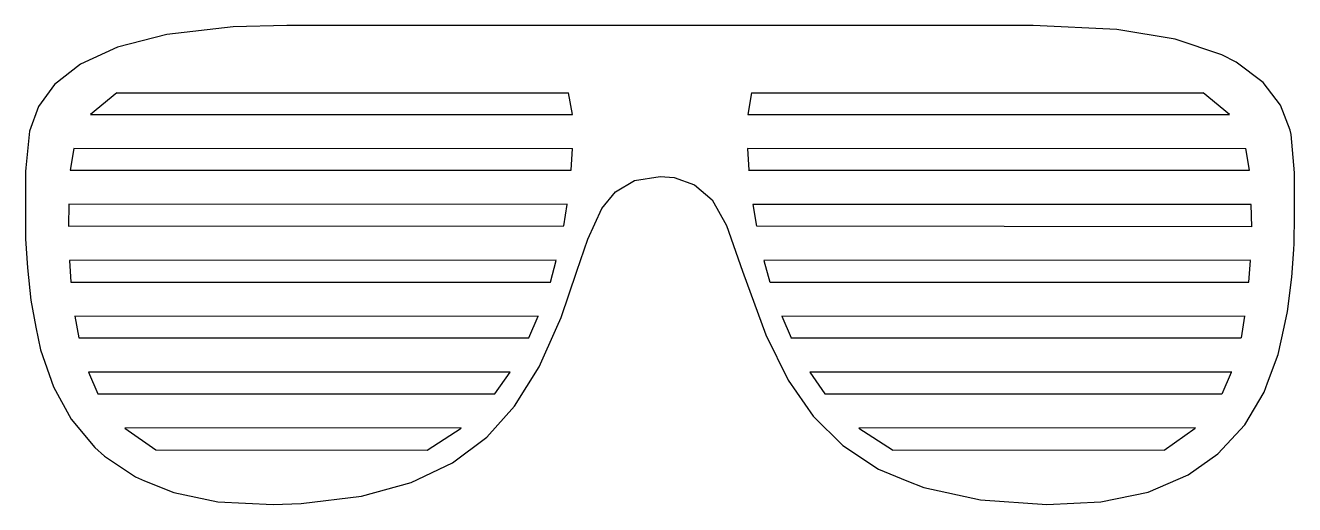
# Model space of a CAD drawing. Extents: x 0 to 145, y 0 to 55.
import ezdxf

# ---------------------------------------------------------------- set-up
doc = ezdxf.new("R2010")
doc.units = 0
doc.layers.get('0').update_dxf_attribs({"linetype": 'CONTINUOUS'})

msp = doc.modelspace()

# ---------------------------------------------------------------- linework, layer by layer
for p, q in [((10.56, 47.1), (7.57, 44.63)), ((10.56, 47.1), (62.05, 47.1)), ((62.54, 44.61), (62.05, 47.1)), ((82.95, 47.1), (82.5, 44.63)), ((82.95, 47.1), (134.44, 47.1)), ((137.44, 44.61), (134.44, 47.1)), ((7.57, 44.63), (62.54, 44.61)), ((82.51, 44.61), (137.43, 44.63)), ((5.68, 40.73), (5.26, 38.26)), ((62.54, 40.72), (5.68, 40.73)), ((62.37, 38.27), (62.52, 40.73)), ((82.47, 40.73), (82.62, 38.26)), ((139.3, 40.72), (82.47, 40.73)), ((139.73, 38.27), (139.31, 40.73)), ((5.26, 38.26), (62.37, 38.27)), ((82.6, 38.27), (139.73, 38.26)), ((5.1, 34.38), (5.05, 31.89)), ((61.94, 34.37), (5.1, 34.38)), ((61.52, 31.92), (61.92, 34.36)), ((139.89, 34.37), (83.08, 34.36)), ((83.08, 34.36), (83.49, 31.89)), ((139.98, 31.83), (139.9, 34.34)), ((5.05, 31.89), (61.52, 31.92)), ((83.53, 31.92), (139.94, 31.86)), ((60.67, 28.03), (5.18, 27.99)), ((5.18, 27.99), (5.34, 25.52)), ((60, 25.49), (60.65, 27.99)), ((139.81, 28.03), (84.34, 27.99)), ((84.34, 27.99), (85.03, 25.52)), ((139.64, 25.49), (139.81, 27.99)), ((5.34, 25.52), (60, 25.49)), ((85.05, 25.49), (139.65, 25.52)), ((5.79, 21.61), (6.23, 19.14)), ((58.64, 21.59), (5.79, 21.61)), ((57.54, 19.14), (58.61, 21.61)), ((86.38, 21.61), (87.45, 19.14)), ((139.22, 21.59), (86.38, 21.61)), ((138.79, 19.14), (139.2, 21.61)), ((6.23, 19.14), (57.54, 19.14)), ((87.42, 19.14), (138.76, 19.14)), ((7.32, 15.24), (8.42, 12.77)), ((55.43, 15.24), (7.32, 15.24)), ((53.65, 12.79), (55.42, 15.24)), ((89.57, 15.24), (91.31, 12.77)), ((137.69, 15.24), (89.57, 15.24)), ((136.59, 12.79), (137.67, 15.24)), ((8.42, 12.77), (53.65, 12.79)), ((91.31, 12.79), (136.57, 12.77)), ((49.84, 8.9), (11.48, 8.87)), ((11.48, 8.87), (15.01, 6.4)), ((45.95, 6.36), (49.83, 8.87)), ((133.55, 8.9), (95.16, 8.87)), ((95.16, 8.87), (99.01, 6.4)), ((129.99, 6.36), (133.51, 8.87)), ((15.01, 6.4), (45.95, 6.36)), ((99.01, 6.36), (129.98, 6.4))]:
    msp.add_line(p, q)
at = {"color": 7}
msp.add_lwpolyline([(122.76, 0.45), (128.15, 1.57), (132.71, 3.52), (136.12, 5.92), (139.17, 9.24), (141.37, 12.95), (141.76, 14.01), (142.99, 17.27), (143.67, 20.38), (144.05, 22.15), (144.53, 26.09), (144.77, 29.23), (144.82, 29.93), (144.83, 33.12), (144.86, 37.97), (144.45, 42.32), (144.34, 42.82), (143.26, 45.69), (141.29, 48.28), (138.19, 50.6), (136.56, 51.43), (131.22, 53.21), (124.59, 54.31), (115.05, 54.78), (29.94, 54.78), (23.84, 54.6), (16.27, 53.73), (10.63, 52.3), (6.42, 50.37), (3.45, 48.03), (1.64, 45.52), (0.62, 42.7), (0.19, 38.54), (0.14, 38.12), (0.14, 33.12), (0.14, 30.44), (0.38, 27.13), (0.75, 23.46), (1.35, 20.38), (1.86, 17.77), (3.34, 13.58), (5.36, 9.9), (8.07, 6.65), (9.15, 5.68), (12.69, 3.29), (13.72, 2.87), (17.06, 1.51), (22.09, 0.47), (28.4, 0.14), (31.58, 0.26), (38.47, 1.11), (44.11, 2.65), (48.83, 4.89), (52.75, 7.84), (55.9, 11.35), (58.71, 15.84), (60.73, 20.38), (60.73, 20.38), (61.22, 21.48), (63.03, 26.75), (64.28, 30.39), (65.88, 33.92), (67.44, 35.82), (69.58, 37.08), (72.5, 37.56), (74.1, 37.42), (76.44, 36.61), (78.43, 34.9), (80.1, 31.98), (81.92, 26.75), (84.56, 19.51), (87.11, 14.34), (89.98, 10.23), (93.33, 6.88), (97.42, 4.18), (100.63, 2.87), (102.57, 2.08), (109.03, 0.69), (116.6, 0.14), (122.76, 0.45)], dxfattribs=at)

doc.saveas('drawing.dxf')
